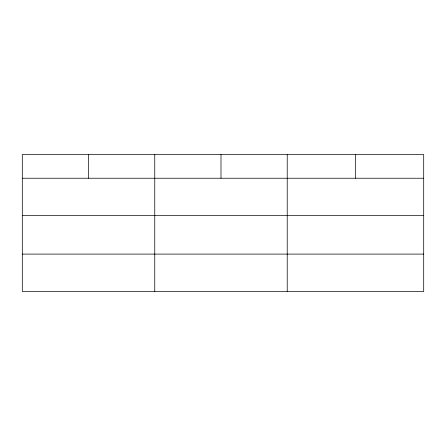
<?xml version="1.0" encoding="UTF-8"?>
<svg xmlns="http://www.w3.org/2000/svg" width="446" height="446" viewBox="0 0 446 446"><rect width="100%" height="100%" fill="white"/><g stroke="black" fill="none" stroke-linecap="round" stroke-linejoin="round"><path stroke-width="0.67" d="M423.7 215.602L423.7 154.539L22.3 154.539L22.3 291.461L423.7 291.461L423.7 215.602L22.3 215.602M22.3 178.238L423.7 178.238M22.3 254.097L423.7 254.097M355.462 154.539L355.462 178.238M287.224 154.539L287.224 291.461M220.993 154.539L220.993 178.238M154.762 154.539L154.762 291.461M88.531 154.539L88.531 178.238"/></g></svg>
